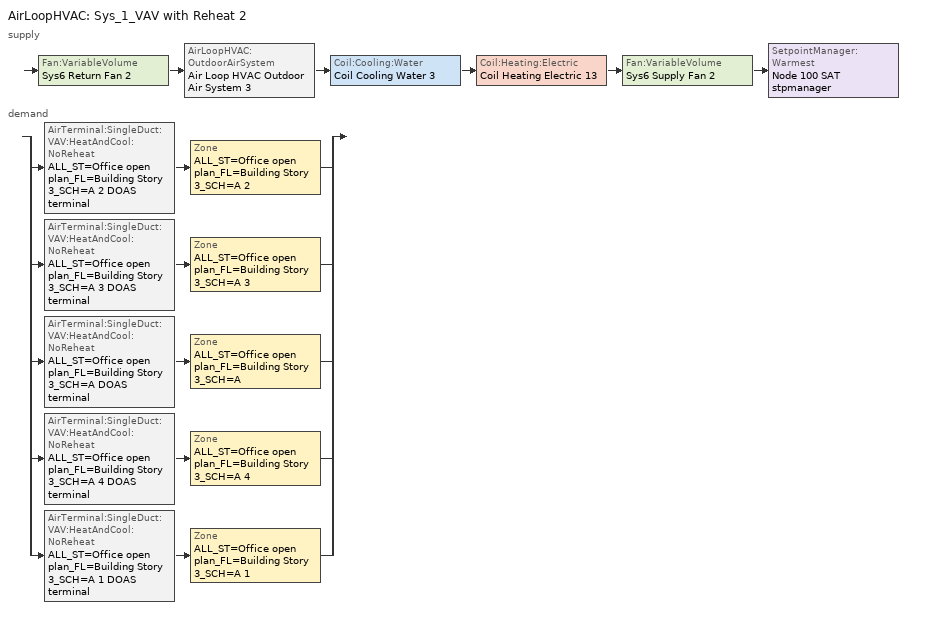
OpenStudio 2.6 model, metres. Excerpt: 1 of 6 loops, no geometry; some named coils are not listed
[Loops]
AirLoopHVAC 'Sys_1_VAV with Reheat 2'
 supply: Fan:VariableVolume 'Sys6 Return Fan 2' > AirLoopHVAC:OutdoorAirSystem 'Air Loop HVAC Outdoor Air System 3' > Coil:Cooling:Water 'Coil Cooling Water 3' > Coil:Heating:Electric 'Coil Heating Electric 13' > Fan:VariableVolume 'Sys6 Supply Fan 2' > SetpointManager:Warmest 'Node 100 SAT stpmanager'
 demand: split
  | AirTerminal:SingleDuct:VAV:HeatAndCool:NoReheat 'ALL_ST=Office open plan_FL=Building Story 3_SCH=A 2 DOAS terminal' > Zone 'ALL_ST=Office open plan_FL=Building Story 3_SCH=A 2'
  | AirTerminal:SingleDuct:VAV:HeatAndCool:NoReheat 'ALL_ST=Office open plan_FL=Building Story 3_SCH=A 3 DOAS terminal' > Zone 'ALL_ST=Office open plan_FL=Building Story 3_SCH=A 3'
  | AirTerminal:SingleDuct:VAV:HeatAndCool:NoReheat 'ALL_ST=Office open plan_FL=Building Story 3_SCH=A DOAS terminal' > Zone 'ALL_ST=Office open plan_FL=Building Story 3_SCH=A'
  | AirTerminal:SingleDuct:VAV:HeatAndCool:NoReheat 'ALL_ST=Office open plan_FL=Building Story 3_SCH=A 4 DOAS terminal' > Zone 'ALL_ST=Office open plan_FL=Building Story 3_SCH=A 4'
  | AirTerminal:SingleDuct:VAV:HeatAndCool:NoReheat 'ALL_ST=Office open plan_FL=Building Story 3_SCH=A 1 DOAS terminal' > Zone 'ALL_ST=Office open plan_FL=Building Story 3_SCH=A 1'
[Sizing:Zone] Zone Cooling Design Supply Air Temperature Input Method=SupplyAirTemperature; Zone Cooling Design Supply Air Temperature {C}=13; Zone Cooling Design Supply Air Temperature Difference {deltaC}=11.11; Zone Heating Design Supply Air Temperature Input Method=SupplyAirTemperature; Zone Heating Design Supply Air Temperature {C}=43; Zone Heating Design Supply Air Temperature Difference {deltaC}=11.11; Zone Cooling Design Supply Air Humidity Ratio {kg-H2O/kg-air}=0.0085; Zone Heating Design Supply Air Humidity Ratio {kg-H2O/kg-air}=0.008; Zone Heating Sizing Factor=1.3; Zone Cooling Sizing Factor=1.1; Cooling Design Air Flow Method=DesignDay; Heating Design Air Flow Method=DesignDay; Account for Dedicated Outdoor Air System=No; Dedicated Outdoor Air System Control Strategy=NeutralSupplyAir; Dedicated Outdoor Air Low Setpoint Temperature for Design {C}=autosize; Dedicated Outdoor Air High Setpoint Temperature for Design {C}=autosize
ALL_ST=Office open plan_FL=Building Story 3_SCH=A; ALL_ST=Office open plan_FL=Building Story 3_SCH=A 1; ALL_ST=Office open plan_FL=Building Story 3_SCH=A 3; ALL_ST=Office open plan_FL=Building Story 3_SCH=A 4
[Zone equipment]
ALL_ST=Office open plan_FL=Building Story 3_SCH=A: ALL_ST=Office open plan_FL=Building Story 3_SCH=A DOAS terminal, Zone HVAC Baseboard Convective Electric 13, Zone HVAC Terminal Unit Variable Refrigerant Flow 13
ALL_ST=Office open plan_FL=Building Story 3_SCH=A 1: ALL_ST=Office open plan_FL=Building Story 3_SCH=A 1 DOAS terminal, Zone HVAC Baseboard Convective Electric 15, Zone HVAC Terminal Unit Variable Refrigerant Flow 15
ALL_ST=Office open plan_FL=Building Story 3_SCH=A 2: ALL_ST=Office open plan_FL=Building Story 3_SCH=A 2 DOAS terminal, 125gal Electricity Water Heater - 84kBtu/hr 1.0 Therm Eff ASHPWH, Zone HVAC Baseboard Convective Electric 11, Zone HVAC Terminal Unit Variable Refrigerant Flow 11
ALL_ST=Office open plan_FL=Building Story 3_SCH=A 3: ALL_ST=Office open plan_FL=Building Story 3_SCH=A 3 DOAS terminal, Zone HVAC Baseboard Convective Electric 12, Zone HVAC Terminal Unit Variable Refrigerant Flow 12
ALL_ST=Office open plan_FL=Building Story 3_SCH=A 4: ALL_ST=Office open plan_FL=Building Story 3_SCH=A 4 DOAS terminal, Zone HVAC Baseboard Convective Electric 14, Zone HVAC Terminal Unit Variable Refrigerant Flow 14
[AirLoopHVAC]
Sys_1_VAV with Reheat 2: Availability Schedule=Sys_6_VAV with Reheat 2 Occ Sch; Design Supply Air Flow Rate {m3/s}=AutoSize
[Sizing:System]
Sys_1_VAV with Reheat 2: Type of Load to Size On=VentilationRequirement; Design Outdoor Air Flow Rate {m3/s}=Autosize; Minimum System Air Flow Ratio=0.3; Preheat Design Temperature {C}=7; Preheat Design Humidity Ratio {kg-H2O/kg-Air}=0.008; Precool Design Temperature {C}=12.8; Precool Design Humidity Ratio {kg-H2O/kg-Air}=0.008; Central Cooling Design Supply Air Temperature {C}=13; Central Heating Design Supply Air Temperature {C}=13.1; Sizing Option=NonCoincident; 100% Outdoor Air in Cooling=Yes; 100% Outdoor Air in Heating=Yes; Central Cooling Design Supply Air Humidity Ratio {kg-H2O/kg-Air}=0.0085; Central Heating Design Supply Air Humidity Ratio {kg-H2O/kg-Air}=0.008; Cooling Design Air Flow Method=DesignDay; Cooling Design Air Flow Rate {m3/s}=0; Heating Design Air Flow Method=DesignDay; Heating Design Air Flow Rate {m3/s}=0; System Outdoor Air Method=ZoneSum; Zone Maximum Outdoor Air Fraction=1; Cooling Supply Air Flow Rate Per Floor Area {m3/s-m2}=0.00996765; Cooling Fraction of Autosized Cooling Supply Air Flow Rate=1; Cooling Supply Air Flow Rate Per Unit Cooling Capacity {m3/s-W}=3.94755e-05; Heating Supply Air Flow Rate Per Floor Area {m3/s-m2}=0.00996765; Heating Fraction of Autosized Heating Supply Air Flow Rate=1; Heating Fraction of Autosized Cooling Supply Air Flow Rate=1; Heating Supply Air Flow Rate Per Unit Heating Capacity {m3/s-W}=3.15882e-05; Cooling Design Capacity Method=CoolingDesignCapacity; Cooling Design Capacity {W}=autosize; Cooling Design Capacity Per Floor Area {W/m2}=234.7; Fraction of Autosized Cooling Design Capacity=1; Heating Design Capacity Method=HeatingDesignCapacity; Heating Design Capacity {W}=autosize; Heating Design Capacity Per Floor Area {W/m2}=157; Fraction of Autosized Heating Design Capacity=1; Central Cooling Capacity Control Method=OnOff
[Fan:VariableVolume] Availability Schedule=Always On Discrete; Fan Efficiency=0.72; Maximum Flow Rate {m3/s}=Autosize; Fan Power Minimum Flow Rate Input Method=Fraction; Fan Power Minimum Air Flow Rate {m3/s}=0; Motor In Airstream Fraction=1; Fan Power Coefficient 5=0
Name | Pressure Rise {Pa} | Fan Power Minimum Flow Fraction | Motor Efficiency | Fan Power Coefficient 1 | Fan Power Coefficient 2 | Fan Power Coefficient 3 | Fan Power Coefficient 4
Sys6 Supply Fan 2 | 1000 | 0.5 | 0.8461 | -4.1457 | 16.803 | -19.471 | 7.8488
Sys6 Return Fan 2 | 250 | 0.68 | 0.4615 | -2.4176 | 9.5874 | -11.559 | 5.4009
[Coil:Heating:Electric]
Coil Heating Electric 13: Availability Schedule=Always On Discrete
[Controller:OutdoorAir]
Controller Outdoor Air 3: Minimum Outdoor Air Flow Rate {m3/s}=autosize; Maximum Outdoor Air Flow Rate {m3/s}=Autosize; Economizer Control Type=DifferentialEnthalpy; Economizer Control Action Type=ModulateFlow; Lockout Type=NoLockout; Minimum Limit Type=FixedMinimum; Minimum Outdoor Air Schedule=Sys_6_VAV with Reheat 2 Occ Sch; Controller Mechanical Ventilation=Controller Mechanical Ventilation 3; High Humidity Control=No; Heat Recovery Bypass Control Type=BypassWhenWithinEconomizerLimits
[Controller:MechanicalVentilation]
Controller Mechanical Ventilation 3: Availability Schedule=Always On Discrete; System Outdoor Air Method=ZoneSum
[AirLoopHVAC:OutdoorAirSystem]
Air Loop HVAC Outdoor Air System 3: Controller=Controller Outdoor Air 3
[ZoneHVAC:Baseboard:Convective:Electric] Availability Schedule=Always On Discrete; Nominal Capacity {W}=autosize; Efficiency=1
Zone HVAC Baseboard Convective Electric 11; Zone HVAC Baseboard Convective Electric 12; Zone HVAC Baseboard Convective Electric 13; Zone HVAC Baseboard Convective Electric 14; Zone HVAC Baseboard Convective Electric 15
[Fan:OnOff] Availability Schedule=Always On Discrete; Fan Efficiency=0.72; Pressure Rise {Pa}=300; Maximum Flow Rate {m3/s}=autosize; Motor Efficiency=0.8; Motor In Airstream Fraction=1
Name | Fan Power Ratio Function of Speed Ratio Curve | Fan Efficiency Ratio Function of Speed Ratio Curve
Zone HVAC Terminal Unit Variable Refrigerant Flow 11 Fan | Fan On Off Power Curve 11 | Fan On Off Efficiency Curve 11
Zone HVAC Terminal Unit Variable Refrigerant Flow 12 Fan | Fan On Off Power Curve 12 | Fan On Off Efficiency Curve 12
Zone HVAC Terminal Unit Variable Refrigerant Flow 13 Fan | Fan On Off Power Curve 13 | Fan On Off Efficiency Curve 13
Zone HVAC Terminal Unit Variable Refrigerant Flow 14 Fan | Fan On Off Power Curve 14 | Fan On Off Efficiency Curve 14
Zone HVAC Terminal Unit Variable Refrigerant Flow 15 Fan | Fan On Off Power Curve 15 | Fan On Off Efficiency Curve 15
[SetpointManager:Warmest]
Node 100 SAT stpmanager: Control Variable=Temperature; Minimum Setpoint Temperature {C}=12; Maximum Setpoint Temperature {C}=35; Strategy=MaximumTemperature
[AirTerminal:SingleDuct:VAV:HeatAndCool:NoReheat] Availability Schedule=Always On Discrete; Maximum Air Flow Rate {m3/s}=autosize; Zone Minimum Air Flow Fraction=0
ALL_ST=Office open plan_FL=Building Story 3_SCH=A 2 DOAS terminal; ALL_ST=Office open plan_FL=Building Story 3_SCH=A 3 DOAS terminal; ALL_ST=Office open plan_FL=Building Story 3_SCH=A DOAS terminal; ALL_ST=Office open plan_FL=Building Story 3_SCH=A 4 DOAS terminal; ALL_ST=Office open plan_FL=Building Story 3_SCH=A 1 DOAS terminal
[ZoneHVAC:TerminalUnit:VariableRefrigerantFlow] Terminal Unit Availability schedule=Always On Discrete; Supply Air Flow Rate During Cooling Operation {m3/s}=autosize; Supply Air Flow Rate When No Cooling is Needed {m3/s}=autosize; Supply Air Flow Rate During Heating Operation {m3/s}=autosize; Supply Air Flow Rate When No Heating is Needed {m3/s}=autosize; Outdoor Air Flow Rate During Cooling Operation {m3/s}=autosize; Outdoor Air Flow Rate During Heating Operation {m3/s}=autosize; Outdoor Air Flow Rate When No Cooling or Heating is Needed {m3/s}=autosize; Supply Air Fan Operating Mode Schedule=Always On Discrete; Zone Terminal Unit On Parasitic Electric Energy Use {W}=30; Zone Terminal Unit Off Parasitic Electric Energy Use {W}=20; Rated Total Heating Capacity Sizing Ratio {W/W}=1
Name | Supply Air Fan | Cooling Coil | Heating Coil
Zone HVAC Terminal Unit Variable Refrigerant Flow 11 | Zone HVAC Terminal Unit Variable Refrigerant Flow 11 Fan | Zone HVAC Terminal Unit Variable Refrigerant Flow 11 Cooling Coil | Zone HVAC Terminal Unit Variable Refrigerant Flow 11 Heating Coil
Zone HVAC Terminal Unit Variable Refrigerant Flow 12 | Zone HVAC Terminal Unit Variable Refrigerant Flow 12 Fan | Zone HVAC Terminal Unit Variable Refrigerant Flow 12 Cooling Coil | Zone HVAC Terminal Unit Variable Refrigerant Flow 12 Heating Coil
Zone HVAC Terminal Unit Variable Refrigerant Flow 13 | Zone HVAC Terminal Unit Variable Refrigerant Flow 13 Fan | Zone HVAC Terminal Unit Variable Refrigerant Flow 13 Cooling Coil | Zone HVAC Terminal Unit Variable Refrigerant Flow 13 Heating Coil
Zone HVAC Terminal Unit Variable Refrigerant Flow 14 | Zone HVAC Terminal Unit Variable Refrigerant Flow 14 Fan | Zone HVAC Terminal Unit Variable Refrigerant Flow 14 Cooling Coil | Zone HVAC Terminal Unit Variable Refrigerant Flow 14 Heating Coil
Zone HVAC Terminal Unit Variable Refrigerant Flow 15 | Zone HVAC Terminal Unit Variable Refrigerant Flow 15 Fan | Zone HVAC Terminal Unit Variable Refrigerant Flow 15 Cooling Coil | Zone HVAC Terminal Unit Variable Refrigerant Flow 15 Heating Coil
[Coil:Cooling:DX:VariableRefrigerantFlow] Availability Schedule=Always On Discrete; Rated Total Cooling Capacity {W}=autosize; Rated Sensible Heat Ratio=autosize; Rated Air Flow Rate {m3/s}=autosize
Name | Cooling Capacity Ratio Modifier Function of Temperature Curve | Cooling Capacity Modifier Curve Function of Flow Fraction
Zone HVAC Terminal Unit Variable Refrigerant Flow 11 Cooling Coil | VRFTUCoolCapFT 10 | VRFACCoolCapFFF 10
Zone HVAC Terminal Unit Variable Refrigerant Flow 12 Cooling Coil | VRFTUCoolCapFT 11 | VRFACCoolCapFFF 11
Zone HVAC Terminal Unit Variable Refrigerant Flow 13 Cooling Coil | VRFTUCoolCapFT 12 | VRFACCoolCapFFF 12
Zone HVAC Terminal Unit Variable Refrigerant Flow 14 Cooling Coil | VRFTUCoolCapFT 13 | VRFACCoolCapFFF 13
Zone HVAC Terminal Unit Variable Refrigerant Flow 15 Cooling Coil | VRFTUCoolCapFT 14 | VRFACCoolCapFFF 14
[Coil:Heating:DX:VariableRefrigerantFlow] Availability Schedule=Always On Discrete; Rated Total Heating Capacity {W}=autosize; Rated Air Flow Rate {m3/s}=autosize
Name | Heating Capacity Ratio Modifier Function of Temperature Curve | Heating Capacity Modifier Function of Flow Fraction Curve
Zone HVAC Terminal Unit Variable Refrigerant Flow 11 Heating Coil | Coil Heating DX Variable Refrigerant Flow 1 VRFTUHeatCAPFT 10 | Coil Heating DX Variable Refrigerant Flow 1 VRFACCoolCapFFF 10
Zone HVAC Terminal Unit Variable Refrigerant Flow 12 Heating Coil | Coil Heating DX Variable Refrigerant Flow 1 VRFTUHeatCAPFT 11 | Coil Heating DX Variable Refrigerant Flow 1 VRFACCoolCapFFF 11
Zone HVAC Terminal Unit Variable Refrigerant Flow 13 Heating Coil | Coil Heating DX Variable Refrigerant Flow 1 VRFTUHeatCAPFT 12 | Coil Heating DX Variable Refrigerant Flow 1 VRFACCoolCapFFF 12
Zone HVAC Terminal Unit Variable Refrigerant Flow 14 Heating Coil | Coil Heating DX Variable Refrigerant Flow 1 VRFTUHeatCAPFT 13 | Coil Heating DX Variable Refrigerant Flow 1 VRFACCoolCapFFF 13
Zone HVAC Terminal Unit Variable Refrigerant Flow 15 Heating Coil | Coil Heating DX Variable Refrigerant Flow 1 VRFTUHeatCAPFT 14 | Coil Heating DX Variable Refrigerant Flow 1 VRFACCoolCapFFF 14
[Schedule:Ruleset]
Sys_6_VAV with Reheat 2 Occ Sch: Default Day Schedule=Sys_6_VAV with Reheat 2 Occ Sch Default; Summer Design Day Schedule=Sys_6_VAV with Reheat 2 Occ Sch Summer Design Day; Winter Design Day Schedule=Sys_6_VAV with Reheat 2 Occ Sch Winter Design Day
[Schedule:Day]
Sys_6_VAV with Reheat 2 Occ Sch Default; Sys_6_VAV with Reheat 2 Occ Sch Winter Design Day; Sys_6_VAV with Reheat 2 Occ Sch Summer Design Day: 24, 0, 1
Sys_6_VAV with Reheat 2 Occ Sch Monday; Sys_6_VAV with Reheat 2 Occ Sch Tuesday; Sys_6_VAV with Reheat 2 Occ Sch Wednesday; Sys_6_VAV with Reheat 2 Occ Sch Thursday; Sys_6_VAV with Reheat 2 Occ Sch Friday: 8, 0, 0, 19, 0, 1, 24, 0, 0
Sys_6_VAV with Reheat 2 Occ Sch Saturday; Sys_6_VAV with Reheat 2 Occ Sch Sunday: 24, 0, 0
[Schedule:Rule] Schedule Ruleset=Sys_6_VAV with Reheat 2 Occ Sch; Date Specification Type=DateRange; Start Month=1; Start Day=1; End Month=12
Sys_6_VAV with Reheat 2 Occ Sch Monday Rule: Rule Order=6; Day Schedule=Sys_6_VAV with Reheat 2 Occ Sch Monday; Apply Monday=Yes; End Day=25
Sys_6_VAV with Reheat 2 Occ Sch Tuesday Rule: Rule Order=5; Day Schedule=Sys_6_VAV with Reheat 2 Occ Sch Tuesday; End Day=26; Apply Tuesday=Yes
Sys_6_VAV with Reheat 2 Occ Sch Wednesday Rule: Rule Order=4; Day Schedule=Sys_6_VAV with Reheat 2 Occ Sch Wednesday; End Day=27; Apply Wednesday=Yes
Sys_6_VAV with Reheat 2 Occ Sch Thursday Rule: Rule Order=3; Day Schedule=Sys_6_VAV with Reheat 2 Occ Sch Thursday; End Day=28; Apply Thursday=Yes
Sys_6_VAV with Reheat 2 Occ Sch Friday Rule: Rule Order=2; Day Schedule=Sys_6_VAV with Reheat 2 Occ Sch Friday; End Day=29; Apply Friday=Yes
Sys_6_VAV with Reheat 2 Occ Sch Saturday Rule: Rule Order=1; Day Schedule=Sys_6_VAV with Reheat 2 Occ Sch Saturday; End Day=30; Apply Saturday=Yes
Sys_6_VAV with Reheat 2 Occ Sch Sunday Rule: Rule Order=0; Day Schedule=Sys_6_VAV with Reheat 2 Occ Sch Sunday; End Day=31; Apply Sunday=Yes
[Schedule:Constant]
Always On Discrete: Value=1
[Curve:Biquadratic]
Name | Coefficient1 Constant | Coefficient2 x | Coefficient3 x**2 | Coefficient4 y | Coefficient5 y**2 | Coefficient6 x*y | Minimum Value of x | Maximum Value of x | Minimum Value of y | Maximum Value of y | Minimum Curve Output | Maximum Curve Output
VRFTUCoolCapFT 10; VRFTUCoolCapFT 11; VRFTUCoolCapFT 12; VRFTUCoolCapFT 13; VRFTUCoolCapFT 14 | 0.0585884 | 0.0587397 | -0.000210275 | 0.010937 | -0.000121955 | -0.000524662 | 15 | 23.89 | 20 | 43.33 | 0.8083 | 1.2583
Coil Heating DX Variable Refrigerant Flow 1 VRFTUHeatCAPFT 10; Coil Heating DX Variable Refrigerant Flow 1 VRFTUHeatCAPFT 11; Coil Heating DX Variable Refrigerant Flow 1 VRFTUHeatCAPFT 12; Coil Heating DX Variable Refrigerant Flow 1 VRFTUHeatCAPFT 13; Coil Heating DX Variable Refrigerant Flow 1 VRFTUHeatCAPFT 14 | 0.375444 | 0.0668191 | -0.00194171 | 0.0442618 | -0.000400958 | -0.00148198 | 21.11 | 27.22 | -15 | 18.33 | 0.6074 | 1
[Curve:Quadratic] Coefficient1 Constant=0.8; Coefficient2 x=0.2; Coefficient3 x**2=0; Minimum Value of x=0.5; Maximum Value of x=1.5
VRFACCoolCapFFF 10; Coil Heating DX Variable Refrigerant Flow 1 VRFACCoolCapFFF 10; VRFACCoolCapFFF 11; Coil Heating DX Variable Refrigerant Flow 1 VRFACCoolCapFFF 11; VRFACCoolCapFFF 12; Coil Heating DX Variable Refrigerant Flow 1 VRFACCoolCapFFF 12; VRFACCoolCapFFF 13; Coil Heating DX Variable Refrigerant Flow 1 VRFACCoolCapFFF 13; VRFACCoolCapFFF 14; Coil Heating DX Variable Refrigerant Flow 1 VRFACCoolCapFFF 14
[Curve:Cubic] Coefficient1 Constant=1; Coefficient2 x=0; Coefficient3 x**2=0; Coefficient4 x**3=0; Minimum Value of x=0; Maximum Value of x=1
Fan On Off Efficiency Curve 11; Fan On Off Efficiency Curve 12; Fan On Off Efficiency Curve 13; Fan On Off Efficiency Curve 14; Fan On Off Efficiency Curve 15
[Curve:Exponent] Coefficient1 Constant=1; Coefficient2 Constant=0; Coefficient3 Constant=0; Minimum Value of x=0; Maximum Value of x=1
Fan On Off Power Curve 11; Fan On Off Power Curve 12; Fan On Off Power Curve 13; Fan On Off Power Curve 14; Fan On Off Power Curve 15
